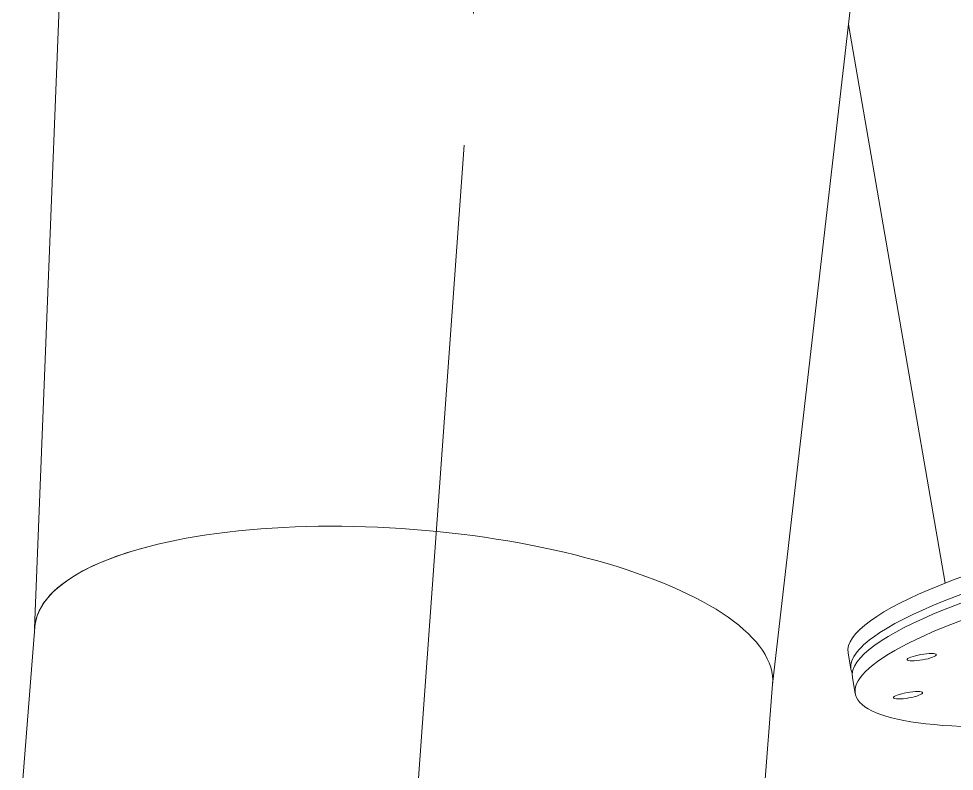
# Model space of a CAD drawing. Header units: inches. Extents: x -350577 to -266477, y -437959 to -377535.
# Drawn here: x -287274.3 to -286830.6, y -415601.8 to -415245.1 of the extents above; entities that cross this region are included whole.
import ezdxf

# ---------------------------------------------------------------- set-up
doc = ezdxf.new("R2010")
doc.units = ezdxf.units.IN
doc.header["$MEASUREMENT"] = 0
doc.linetypes.add('CENTER', pattern=[2, 1.25, -0.25, 0.25, -0.25])
doc.layers.add('CENTER       (itatec)', color=4, linetype='CENTER', lineweight=9)
doc.layers.add('ORGINAL (itatec)', color=3, linetype='Continuous', lineweight=9)

msp = doc.modelspace()

# ---------------------------------------------------------------- linework, layer by layer
at = {"layer": 'CENTER       (itatec)', "ltscale": 250}
msp.add_lwpolyline([(-287157.51, -416810.05), (-287157.51, -416614.11), (-286920.32, -413327.17, -0.146446), (-286787.7, -412977.87), (-282354.72, -407073.45)], format="xyb", dxfattribs=at)
at = {"layer": 'ORGINAL (itatec)', "extrusion": (-5.55112e-17, 0.816497, 0.57735)}
for p, q in [((-287266.77, -415534.22), (-287202.04, -413903.94)), ((-286916.77, -415560.67), (-286830.96, -414814.31)), ((-286834.93, -415512.61), (-286880.81, -415247.92)), ((-287274.29, -415631.65), (-287266.72, -415533.55)), ((-286880.95, -415545.72), (-286879.61, -415553.46)), ((-286878.93, -415557.33), (-286877.59, -415565.07)), ((-286924.34, -415658.68), (-286916.76, -415560.57))]:
    msp.add_line(p, q, dxfattribs=at)
at = {"layer": 'ORGINAL (itatec)'}
for centre, major_axis, start_param, end_param in [((-286690.29, -415512.67), (190.66, 33.05), 0, 2.772281), ((-286688.95, -415520.41), (190.66, 33.05), -0.05367, 2.772281), ((-286688.28, -415524.28), (190.66, 33.05), 0, 2.772281), ((-286686.94, -415532.02), (190.66, 33.05), -0.735643, 2.772281), ((-286690.29, -415512.67), (-190.66, -33.05), -0.369312, 0), ((-286688.95, -415520.41), (-190.66, -33.05), -0.369312, 0.05367), ((-286688.28, -415524.28), (-190.66, -33.05), -0.369312, 0), ((-286686.94, -415532.02), (-190.66, -33.05), -0.369312, 0.747517)]:
    msp.add_ellipse(centre, major_axis=major_axis, ratio=0.189196, start_param=start_param, end_param=end_param, dxfattribs=at)
at = {"layer": 'ORGINAL (itatec)', "extrusion": (3.15492e-17, 4.98652e-16, -1)}
msp.add_ellipse((-287091.74, -415547.06), major_axis=(-174.98, 13.51), ratio=0.342239, start_param=0, end_param=3.141593, dxfattribs=at)
at = {"layer": 'ORGINAL (itatec)', "extrusion": (-2.64413e-18, 5.58806e-17, -1)}
msp.add_ellipse((-287091.75, -415547.06), major_axis=(-174.98, 13.51), ratio=0.342239, start_param=-0.01103, end_param=0.796958, dxfattribs=at)
at = {"layer": 'ORGINAL (itatec)', "extrusion": (-1.93439e-19, 7.32374e-16, -1)}
for centre in [(-286846.06, -415547.75), (-286852.57, -415565.78)]:
    msp.add_ellipse(centre, major_axis=(-6.9, -1.2), ratio=0.189196, start_param=-2.772281, end_param=3.510904, dxfattribs=at)

doc.saveas('drawing.dxf')
